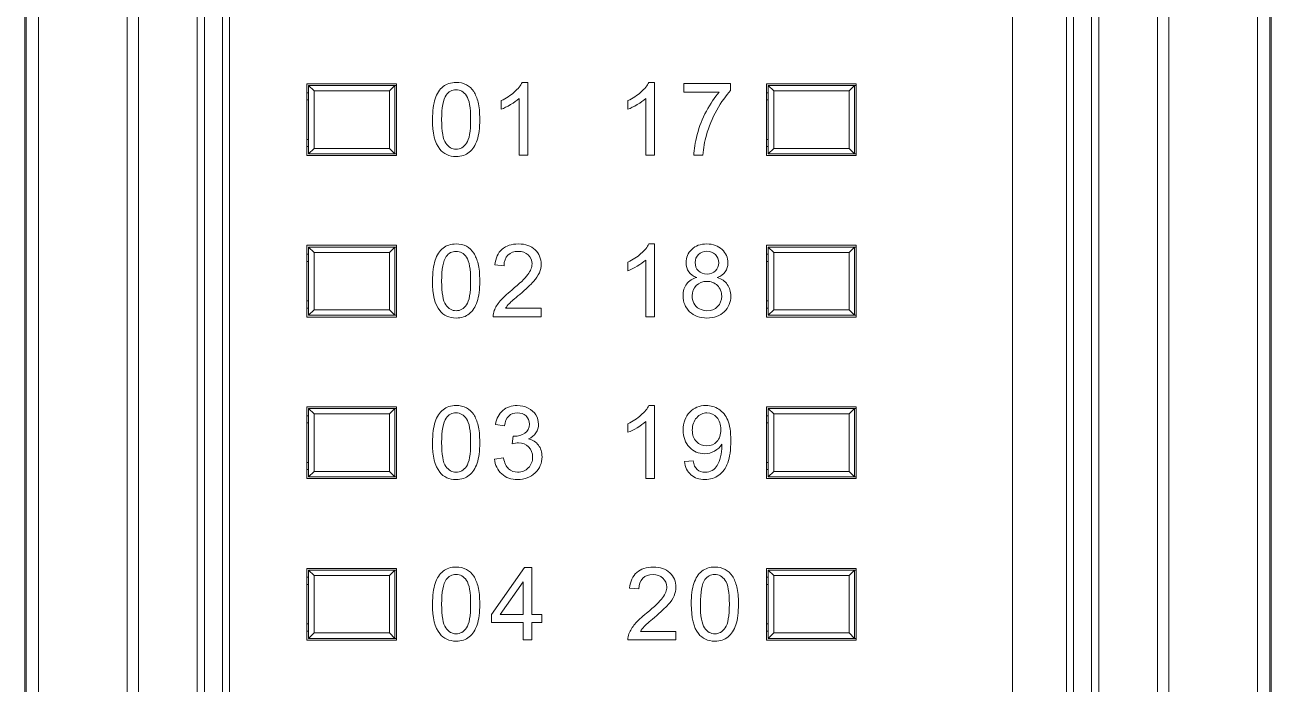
# Model space of a CAD drawing. Header units: millimetres. Extents: x 33157 to 59611, y -29750 to 1750.
# Drawn here: x 53368.53 to 53403.23, y -3953.63 to -3935.27 of the extents above; entities that cross this region are included whole.
import ezdxf

# ---------------------------------------------------------------- set-up
doc = ezdxf.new("R2010")
doc.units = ezdxf.units.MM
doc.layers.get('0').update_dxf_attribs({"lineweight": 18})

msp = doc.modelspace()

# ---------------------------------------------------------------- linework, layer by layer
at = {"lineweight": 9}
for p, q in [((53368.534, -3917.66), (53368.534, -4016.16)), ((53403.234, -3917.66), (53403.234, -4016.16)), ((53368.572, -3918.324), (53368.572, -4015.496)), ((53368.914, -3918.324), (53368.914, -4015.496)), ((53402.855, -3918.324), (53402.855, -4015.496)), ((53403.197, -3918.324), (53403.197, -4015.496)), ((53371.38, -3922.641), (53371.38, -4011.179)), ((53371.697, -3922.641), (53371.697, -4011.179)), ((53400.072, -3922.641), (53400.072, -4011.179)), ((53400.388, -3922.641), (53400.388, -4011.179)), ((53373.334, -3922.91), (53373.334, -4010.91)), ((53373.534, -3922.91), (53373.534, -4010.91)), ((53374.034, -3922.91), (53374.034, -4010.91)), ((53374.234, -3922.91), (53374.234, -4010.91)), ((53397.534, -3922.91), (53397.534, -4010.91)), ((53397.734, -3922.91), (53397.734, -4010.91)), ((53398.234, -3922.91), (53398.234, -4010.91)), ((53398.434, -3922.91), (53398.434, -4010.91)), ((53376.384, -3936.91), (53376.384, -3938.91)), ((53376.434, -3936.96), (53376.434, -3938.86)), ((53378.834, -3936.96), (53378.834, -3938.86)), ((53378.884, -3936.91), (53378.884, -3938.91)), ((53389.184, -3936.91), (53389.184, -3938.91)), ((53389.234, -3936.96), (53389.234, -3938.86)), ((53391.634, -3936.96), (53391.634, -3938.86)), ((53391.684, -3936.91), (53391.684, -3938.91)), ((53376.584, -3937.11), (53376.584, -3938.71)), ((53378.684, -3937.11), (53378.684, -3938.71)), ((53389.384, -3937.11), (53389.384, -3938.71)), ((53391.484, -3937.11), (53391.484, -3938.71)), ((53376.384, -3941.41), (53376.384, -3943.41)), ((53376.434, -3941.46), (53376.434, -3943.36)), ((53378.834, -3941.46), (53378.834, -3943.36)), ((53378.884, -3941.41), (53378.884, -3943.41)), ((53389.184, -3941.41), (53389.184, -3943.41)), ((53389.234, -3941.46), (53389.234, -3943.36)), ((53391.634, -3941.46), (53391.634, -3943.36)), ((53391.684, -3941.41), (53391.684, -3943.41)), ((53376.584, -3941.61), (53376.584, -3943.21)), ((53378.684, -3941.61), (53378.684, -3943.21)), ((53389.384, -3941.61), (53389.384, -3943.21)), ((53391.484, -3941.61), (53391.484, -3943.21)), ((53376.384, -3945.91), (53376.384, -3947.91)), ((53376.434, -3945.96), (53376.434, -3947.86)), ((53378.834, -3945.96), (53378.834, -3947.86)), ((53378.884, -3945.91), (53378.884, -3947.91)), ((53389.184, -3945.91), (53389.184, -3947.91)), ((53389.234, -3945.96), (53389.234, -3947.86)), ((53391.634, -3945.96), (53391.634, -3947.86)), ((53391.684, -3945.91), (53391.684, -3947.91)), ((53376.584, -3946.11), (53376.584, -3947.71)), ((53378.684, -3946.11), (53378.684, -3947.71)), ((53389.384, -3946.11), (53389.384, -3947.71)), ((53391.484, -3946.11), (53391.484, -3947.71)), ((53376.384, -3950.41), (53376.384, -3952.41)), ((53376.434, -3950.46), (53376.434, -3952.36)), ((53378.834, -3950.46), (53378.834, -3952.36)), ((53378.884, -3950.41), (53378.884, -3952.41)), ((53389.184, -3950.41), (53389.184, -3952.41)), ((53389.234, -3950.46), (53389.234, -3952.36)), ((53391.634, -3950.46), (53391.634, -3952.36)), ((53391.684, -3950.41), (53391.684, -3952.41)), ((53376.584, -3950.61), (53376.584, -3952.21)), ((53378.684, -3950.61), (53378.684, -3952.21)), ((53389.384, -3950.61), (53389.384, -3952.21)), ((53391.484, -3950.61), (53391.484, -3952.21))]:
    msp.add_line(p, q, dxfattribs=at)
for points, knots in [([(53396.035, -3922.61), (53396.035, -3922.61), (53397.234, -3922.61), (53397.234, -3922.61), (53397.4, -3922.61), (53397.535, -3922.745), (53397.535, -3922.91), (53397.535, -3922.91), (53397.535, -3974.167), (53397.535, -3974.167), (53397.535, -3974.167), (53392.718, -3976.948), (53392.718, -3976.948), (53392.718, -3976.948), (53392.634, -3976.996), (53392.634, -3976.996), (53392.634, -3976.996), (53392.634, -3973.039), (53392.634, -3973.039), (53392.634, -3973.039), (53392.727, -3972.985), (53392.727, -3972.985), (53392.727, -3972.985), (53393.035, -3972.808), (53393.035, -3972.808), (53394.942, -3971.706), (53396.035, -3969.815), (53396.035, -3967.612), (53396.035, -3967.612), (53396.035, -3922.61), (53396.035, -3922.61)], [0, 0, 0, 0, 141721.022876, 141721.022876, 141721.022876, 283442.045753, 283442.045753, 283442.045753, 425163.068629, 425163.068629, 425163.068629, 566884.091505, 566884.091505, 566884.091505, 708605.114382, 708605.114382, 708605.114382, 850326.137258, 850326.137258, 850326.137258, 992047.160134, 992047.160134, 992047.160134, 1133768.183011, 1133768.183011, 1133768.183011, 1275489.205887, 1275489.205887, 1275489.205887, 1417210.228763, 1417210.228763, 1417210.228763, 1417210.228763]), ([(53379.884, -3937.906), (53379.884, -3937.667), (53379.909, -3937.474), (53379.958, -3937.329), (53380.007, -3937.182), (53380.08, -3937.07), (53380.177, -3936.991), (53380.273, -3936.913), (53380.395, -3936.874), (53380.542, -3936.874), (53380.65, -3936.874), (53380.745, -3936.895), (53380.827, -3936.939), (53380.909, -3936.983), (53380.977, -3937.046), (53381.03, -3937.128), (53381.082, -3937.21), (53381.124, -3937.31), (53381.154, -3937.428), (53381.184, -3937.546), (53381.199, -3937.706), (53381.199, -3937.906), (53381.199, -3938.143), (53381.175, -3938.335), (53381.126, -3938.48), (53381.078, -3938.627), (53381.005, -3938.739), (53380.908, -3938.818), (53380.812, -3938.897), (53380.689, -3938.937), (53380.542, -3938.937), (53380.347, -3938.937), (53380.195, -3938.868), (53380.084, -3938.729), (53379.951, -3938.559), (53379.884, -3938.285), (53379.884, -3937.906)], [0, 0, 0, 0, 140397.543635, 140397.543635, 140397.543635, 280795.087269, 280795.087269, 280795.087269, 421192.630904, 421192.630904, 421192.630904, 561590.174538, 561590.174538, 561590.174538, 701987.718173, 701987.718173, 701987.718173, 842385.261807, 842385.261807, 842385.261807, 982782.805442, 982782.805442, 982782.805442, 1123180.349076, 1123180.349076, 1123180.349076, 1263577.892711, 1263577.892711, 1263577.892711, 1403975.436345, 1403975.436345, 1403975.436345, 1544372.97998, 1544372.97998, 1544372.97998, 1684770.523614, 1684770.523614, 1684770.523614, 1684770.523614]), ([(53382.542, -3938.903), (53382.542, -3938.903), (53382.294, -3938.903), (53382.294, -3938.903), (53382.294, -3938.903), (53382.294, -3937.321), (53382.294, -3937.321), (53382.234, -3937.379), (53382.155, -3937.436), (53382.058, -3937.493), (53381.961, -3937.55), (53381.874, -3937.592), (53381.797, -3937.621), (53381.797, -3937.621), (53381.797, -3937.381), (53381.797, -3937.381), (53381.936, -3937.316), (53382.057, -3937.237), (53382.161, -3937.144), (53382.265, -3937.051), (53382.339, -3936.961), (53382.382, -3936.874), (53382.382, -3936.874), (53382.542, -3936.874), (53382.542, -3936.874), (53382.542, -3936.874), (53382.542, -3938.903), (53382.542, -3938.903)], [0, 0, 0, 0, 142355.888394, 142355.888394, 142355.888394, 284711.776789, 284711.776789, 284711.776789, 427067.665183, 427067.665183, 427067.665183, 569423.553578, 569423.553578, 569423.553578, 711779.441972, 711779.441972, 711779.441972, 854135.330367, 854135.330367, 854135.330367, 996491.218761, 996491.218761, 996491.218761, 1138847.107156, 1138847.107156, 1138847.107156, 1281202.99555, 1281202.99555, 1281202.99555, 1281202.99555]), ([(53386.069, -3938.903), (53386.069, -3938.903), (53385.82, -3938.903), (53385.82, -3938.903), (53385.82, -3938.903), (53385.82, -3937.321), (53385.82, -3937.321), (53385.761, -3937.379), (53385.682, -3937.436), (53385.585, -3937.493), (53385.488, -3937.55), (53385.401, -3937.592), (53385.324, -3937.621), (53385.324, -3937.621), (53385.324, -3937.381), (53385.324, -3937.381), (53385.462, -3937.316), (53385.584, -3937.237), (53385.688, -3937.144), (53385.792, -3937.051), (53385.866, -3936.961), (53385.909, -3936.874), (53385.909, -3936.874), (53386.069, -3936.874), (53386.069, -3936.874), (53386.069, -3936.874), (53386.069, -3938.903), (53386.069, -3938.903)], [0, 0, 0, 0, 142364.941034, 142364.941034, 142364.941034, 284729.882068, 284729.882068, 284729.882068, 427094.823102, 427094.823102, 427094.823102, 569459.764136, 569459.764136, 569459.764136, 711824.705169, 711824.705169, 711824.705169, 854189.646203, 854189.646203, 854189.646203, 996554.587237, 996554.587237, 996554.587237, 1138919.528271, 1138919.528271, 1138919.528271, 1281284.469305, 1281284.469305, 1281284.469305, 1281284.469305]), ([(53386.878, -3937.145), (53386.878, -3937.145), (53386.878, -3936.908), (53386.878, -3936.908), (53386.878, -3936.908), (53388.185, -3936.908), (53388.185, -3936.908), (53388.185, -3936.908), (53388.185, -3937.099), (53388.185, -3937.099), (53388.056, -3937.236), (53387.928, -3937.418), (53387.802, -3937.646), (53387.676, -3937.873), (53387.578, -3938.107), (53387.509, -3938.347), (53387.46, -3938.516), (53387.428, -3938.702), (53387.414, -3938.903), (53387.414, -3938.903), (53387.16, -3938.903), (53387.16, -3938.903), (53387.163, -3938.744), (53387.194, -3938.551), (53387.254, -3938.326), (53387.313, -3938.1), (53387.399, -3937.883), (53387.51, -3937.674), (53387.622, -3937.464), (53387.74, -3937.288), (53387.866, -3937.145), (53387.866, -3937.145), (53386.878, -3937.145), (53386.878, -3937.145)], [0, 0, 0, 0, 140825.274908, 140825.274908, 140825.274908, 281650.549816, 281650.549816, 281650.549816, 422475.824724, 422475.824724, 422475.824724, 563301.099632, 563301.099632, 563301.099632, 704126.374541, 704126.374541, 704126.374541, 844951.649449, 844951.649449, 844951.649449, 985776.924357, 985776.924357, 985776.924357, 1126602.199265, 1126602.199265, 1126602.199265, 1267427.474173, 1267427.474173, 1267427.474173, 1408252.749081, 1408252.749081, 1408252.749081, 1549078.023989, 1549078.023989, 1549078.023989, 1549078.023989]), ([(53380.138, -3937.907), (53380.138, -3938.239), (53380.177, -3938.46), (53380.254, -3938.569), (53380.332, -3938.679), (53380.428, -3938.734), (53380.542, -3938.734), (53380.656, -3938.734), (53380.752, -3938.678), (53380.829, -3938.569), (53380.907, -3938.459), (53380.945, -3938.238), (53380.945, -3937.907), (53380.945, -3937.574), (53380.907, -3937.353), (53380.829, -3937.244), (53380.752, -3937.134), (53380.655, -3937.08), (53380.539, -3937.08), (53380.425, -3937.08), (53380.334, -3937.128), (53380.266, -3937.225), (53380.181, -3937.347), (53380.138, -3937.575), (53380.138, -3937.907)], [0, 0, 0, 0, 143666.019244, 143666.019244, 143666.019244, 287332.038488, 287332.038488, 287332.038488, 430998.057731, 430998.057731, 430998.057731, 574664.076975, 574664.076975, 574664.076975, 718330.096219, 718330.096219, 718330.096219, 861996.115463, 861996.115463, 861996.115463, 1005662.134706, 1005662.134706, 1005662.134706, 1149328.15395, 1149328.15395, 1149328.15395, 1149328.15395]), ([(53379.884, -3942.406), (53379.884, -3942.167), (53379.909, -3941.974), (53379.958, -3941.829), (53380.007, -3941.682), (53380.08, -3941.57), (53380.177, -3941.491), (53380.273, -3941.413), (53380.395, -3941.374), (53380.542, -3941.374), (53380.65, -3941.374), (53380.745, -3941.395), (53380.827, -3941.439), (53380.909, -3941.483), (53380.977, -3941.546), (53381.03, -3941.628), (53381.082, -3941.71), (53381.124, -3941.81), (53381.154, -3941.928), (53381.184, -3942.046), (53381.199, -3942.206), (53381.199, -3942.406), (53381.199, -3942.643), (53381.175, -3942.835), (53381.126, -3942.98), (53381.078, -3943.127), (53381.005, -3943.239), (53380.908, -3943.318), (53380.812, -3943.397), (53380.689, -3943.437), (53380.542, -3943.437), (53380.347, -3943.437), (53380.195, -3943.368), (53380.084, -3943.229), (53379.951, -3943.059), (53379.884, -3942.785), (53379.884, -3942.406)], [0, 0, 0, 0, 140403.805317, 140403.805317, 140403.805317, 280807.610633, 280807.610633, 280807.610633, 421211.41595, 421211.41595, 421211.41595, 561615.221267, 561615.221267, 561615.221267, 702019.026584, 702019.026584, 702019.026584, 842422.8319, 842422.8319, 842422.8319, 982826.637217, 982826.637217, 982826.637217, 1123230.442534, 1123230.442534, 1123230.442534, 1263634.247851, 1263634.247851, 1263634.247851, 1404038.053167, 1404038.053167, 1404038.053167, 1544441.858484, 1544441.858484, 1544441.858484, 1684845.663801, 1684845.663801, 1684845.663801, 1684845.663801]), ([(53382.912, -3943.166), (53382.912, -3943.166), (53382.912, -3943.403), (53382.912, -3943.403), (53382.912, -3943.403), (53381.574, -3943.403), (53381.574, -3943.403), (53381.572, -3943.343), (53381.582, -3943.286), (53381.603, -3943.23), (53381.637, -3943.139), (53381.692, -3943.05), (53381.768, -3942.962), (53381.844, -3942.874), (53381.952, -3942.772), (53382.093, -3942.657), (53382.311, -3942.477), (53382.46, -3942.334), (53382.538, -3942.229), (53382.616, -3942.123), (53382.655, -3942.024), (53382.655, -3941.93), (53382.655, -3941.831), (53382.62, -3941.749), (53382.549, -3941.681), (53382.478, -3941.614), (53382.386, -3941.58), (53382.273, -3941.58), (53382.153, -3941.58), (53382.057, -3941.615), (53381.985, -3941.687), (53381.913, -3941.758), (53381.877, -3941.857), (53381.876, -3941.983), (53381.876, -3941.983), (53381.622, -3941.958), (53381.622, -3941.958), (53381.639, -3941.768), (53381.705, -3941.623), (53381.819, -3941.523), (53381.933, -3941.424), (53382.086, -3941.374), (53382.279, -3941.374), (53382.472, -3941.374), (53382.626, -3941.427), (53382.739, -3941.535), (53382.852, -3941.643), (53382.909, -3941.776), (53382.909, -3941.935), (53382.909, -3942.016), (53382.892, -3942.096), (53382.859, -3942.174), (53382.826, -3942.252), (53382.771, -3942.335), (53382.694, -3942.421), (53382.617, -3942.507), (53382.49, -3942.626), (53382.312, -3942.777), (53382.163, -3942.902), (53382.067, -3942.987), (53382.025, -3943.031), (53381.982, -3943.076), (53381.947, -3943.121), (53381.92, -3943.166), (53381.92, -3943.166), (53382.912, -3943.166), (53382.912, -3943.166)], [0, 0, 0, 0, 137434.900109, 137434.900109, 137434.900109, 274869.800217, 274869.800217, 274869.800217, 412304.700326, 412304.700326, 412304.700326, 549739.600435, 549739.600435, 549739.600435, 687174.500543, 687174.500543, 687174.500543, 824609.400652, 824609.400652, 824609.400652, 962044.300761, 962044.300761, 962044.300761, 1099479.20087, 1099479.20087, 1099479.20087, 1236914.100978, 1236914.100978, 1236914.100978, 1374349.001087, 1374349.001087, 1374349.001087, 1511783.901196, 1511783.901196, 1511783.901196, 1649218.801304, 1649218.801304, 1649218.801304, 1786653.701413, 1786653.701413, 1786653.701413, 1924088.601522, 1924088.601522, 1924088.601522, 2061523.50163, 2061523.50163, 2061523.50163, 2198958.401739, 2198958.401739, 2198958.401739, 2336393.301848, 2336393.301848, 2336393.301848, 2473828.201957, 2473828.201957, 2473828.201957, 2611263.102065, 2611263.102065, 2611263.102065, 2748698.002174, 2748698.002174, 2748698.002174, 2886132.902283, 2886132.902283, 2886132.902283, 3023567.802391, 3023567.802391, 3023567.802391, 3023567.802391]), ([(53386.069, -3943.403), (53386.069, -3943.403), (53385.82, -3943.403), (53385.82, -3943.403), (53385.82, -3943.403), (53385.82, -3941.821), (53385.82, -3941.821), (53385.761, -3941.879), (53385.682, -3941.936), (53385.585, -3941.993), (53385.488, -3942.05), (53385.401, -3942.092), (53385.324, -3942.121), (53385.324, -3942.121), (53385.324, -3941.881), (53385.324, -3941.881), (53385.462, -3941.816), (53385.584, -3941.737), (53385.688, -3941.644), (53385.792, -3941.551), (53385.866, -3941.461), (53385.909, -3941.374), (53385.909, -3941.374), (53386.069, -3941.374), (53386.069, -3941.374), (53386.069, -3941.374), (53386.069, -3943.403), (53386.069, -3943.403)], [0, 0, 0, 0, 142371.039837, 142371.039837, 142371.039837, 284742.079674, 284742.079674, 284742.079674, 427113.119511, 427113.119511, 427113.119511, 569484.159348, 569484.159348, 569484.159348, 711855.199185, 711855.199185, 711855.199185, 854226.239022, 854226.239022, 854226.239022, 996597.278859, 996597.278859, 996597.278859, 1138968.318696, 1138968.318696, 1138968.318696, 1281339.358533, 1281339.358533, 1281339.358533, 1281339.358533]), ([(53387.246, -3942.307), (53387.143, -3942.27), (53387.067, -3942.216), (53387.017, -3942.146), (53386.968, -3942.076), (53386.943, -3941.992), (53386.943, -3941.895), (53386.943, -3941.748), (53386.995, -3941.624), (53387.101, -3941.524), (53387.207, -3941.424), (53387.347, -3941.374), (53387.522, -3941.374), (53387.698, -3941.374), (53387.84, -3941.425), (53387.948, -3941.527), (53388.055, -3941.63), (53388.108, -3941.755), (53388.108, -3941.902), (53388.108, -3941.996), (53388.084, -3942.077), (53388.035, -3942.147), (53387.986, -3942.216), (53387.912, -3942.27), (53387.812, -3942.307), (53387.935, -3942.348), (53388.029, -3942.413), (53388.093, -3942.503), (53388.158, -3942.593), (53388.19, -3942.7), (53388.19, -3942.825), (53388.19, -3942.998), (53388.129, -3943.143), (53388.007, -3943.26), (53387.885, -3943.378), (53387.725, -3943.437), (53387.526, -3943.437), (53387.327, -3943.437), (53387.166, -3943.378), (53387.044, -3943.26), (53386.922, -3943.142), (53386.861, -3942.995), (53386.861, -3942.818), (53386.861, -3942.687), (53386.894, -3942.577), (53386.961, -3942.488), (53387.028, -3942.4), (53387.123, -3942.339), (53387.246, -3942.307)], [0, 0, 0, 0, 138787.201205, 138787.201205, 138787.201205, 277574.40241, 277574.40241, 277574.40241, 416361.603615, 416361.603615, 416361.603615, 555148.80482, 555148.80482, 555148.80482, 693936.006025, 693936.006025, 693936.006025, 832723.207229, 832723.207229, 832723.207229, 971510.408434, 971510.408434, 971510.408434, 1110297.609639, 1110297.609639, 1110297.609639, 1249084.810844, 1249084.810844, 1249084.810844, 1387872.012049, 1387872.012049, 1387872.012049, 1526659.213254, 1526659.213254, 1526659.213254, 1665446.414459, 1665446.414459, 1665446.414459, 1804233.615664, 1804233.615664, 1804233.615664, 1943020.816869, 1943020.816869, 1943020.816869, 2081808.018074, 2081808.018074, 2081808.018074, 2220595.219279, 2220595.219279, 2220595.219279, 2220595.219279]), ([(53380.138, -3942.407), (53380.138, -3942.739), (53380.177, -3942.96), (53380.254, -3943.069), (53380.332, -3943.179), (53380.428, -3943.234), (53380.542, -3943.234), (53380.656, -3943.234), (53380.752, -3943.178), (53380.829, -3943.069), (53380.907, -3942.959), (53380.945, -3942.738), (53380.945, -3942.407), (53380.945, -3942.074), (53380.907, -3941.853), (53380.829, -3941.744), (53380.752, -3941.634), (53380.655, -3941.58), (53380.539, -3941.58), (53380.425, -3941.58), (53380.334, -3941.628), (53380.266, -3941.725), (53380.181, -3941.847), (53380.138, -3942.075), (53380.138, -3942.407)], [0, 0, 0, 0, 143672.427438, 143672.427438, 143672.427438, 287344.854876, 287344.854876, 287344.854876, 431017.282314, 431017.282314, 431017.282314, 574689.709751, 574689.709751, 574689.709751, 718362.137189, 718362.137189, 718362.137189, 862034.564627, 862034.564627, 862034.564627, 1005706.992065, 1005706.992065, 1005706.992065, 1149379.419503, 1149379.419503, 1149379.419503, 1149379.419503]), ([(53387.197, -3941.886), (53387.197, -3941.982), (53387.227, -3942.06), (53387.288, -3942.121), (53387.349, -3942.181), (53387.429, -3942.212), (53387.528, -3942.212), (53387.625, -3942.212), (53387.703, -3942.182), (53387.764, -3942.122), (53387.824, -3942.061), (53387.854, -3941.988), (53387.854, -3941.9), (53387.854, -3941.809), (53387.823, -3941.732), (53387.761, -3941.67), (53387.699, -3941.608), (53387.62, -3941.577), (53387.526, -3941.577), (53387.43, -3941.577), (53387.352, -3941.607), (53387.289, -3941.668), (53387.228, -3941.729), (53387.197, -3941.801), (53387.197, -3941.886)], [0, 0, 0, 0, 143690.609849, 143690.609849, 143690.609849, 287381.219698, 287381.219698, 287381.219698, 431071.829547, 431071.829547, 431071.829547, 574762.439396, 574762.439396, 574762.439396, 718453.049245, 718453.049245, 718453.049245, 862143.659094, 862143.659094, 862143.659094, 1005834.268943, 1005834.268943, 1005834.268943, 1149524.878792, 1149524.878792, 1149524.878792, 1149524.878792]), ([(53387.115, -3942.82), (53387.115, -3942.891), (53387.131, -3942.959), (53387.164, -3943.026), (53387.197, -3943.091), (53387.247, -3943.143), (53387.314, -3943.179), (53387.38, -3943.215), (53387.452, -3943.234), (53387.527, -3943.234), (53387.647, -3943.234), (53387.745, -3943.195), (53387.821, -3943.119), (53387.898, -3943.043), (53387.936, -3942.946), (53387.936, -3942.829), (53387.936, -3942.709), (53387.897, -3942.61), (53387.818, -3942.532), (53387.739, -3942.454), (53387.639, -3942.415), (53387.519, -3942.415), (53387.402, -3942.415), (53387.305, -3942.454), (53387.229, -3942.531), (53387.153, -3942.608), (53387.115, -3942.704), (53387.115, -3942.82)], [0, 0, 0, 0, 142378.348741, 142378.348741, 142378.348741, 284756.697482, 284756.697482, 284756.697482, 427135.046223, 427135.046223, 427135.046223, 569513.394964, 569513.394964, 569513.394964, 711891.743705, 711891.743705, 711891.743705, 854270.092446, 854270.092446, 854270.092446, 996648.441187, 996648.441187, 996648.441187, 1139026.789928, 1139026.789928, 1139026.789928, 1281405.138669, 1281405.138669, 1281405.138669, 1281405.138669]), ([(53379.884, -3946.906), (53379.884, -3946.667), (53379.909, -3946.474), (53379.958, -3946.329), (53380.007, -3946.182), (53380.08, -3946.07), (53380.177, -3945.991), (53380.273, -3945.913), (53380.395, -3945.874), (53380.542, -3945.874), (53380.65, -3945.874), (53380.745, -3945.895), (53380.827, -3945.939), (53380.909, -3945.983), (53380.977, -3946.046), (53381.03, -3946.128), (53381.082, -3946.21), (53381.124, -3946.31), (53381.154, -3946.428), (53381.184, -3946.546), (53381.199, -3946.706), (53381.199, -3946.906), (53381.199, -3947.143), (53381.175, -3947.335), (53381.126, -3947.48), (53381.078, -3947.627), (53381.005, -3947.739), (53380.908, -3947.818), (53380.812, -3947.897), (53380.689, -3947.937), (53380.542, -3947.937), (53380.347, -3947.937), (53380.195, -3947.868), (53380.084, -3947.729), (53379.951, -3947.559), (53379.884, -3947.285), (53379.884, -3946.906)], [0, 0, 0, 0, 140410.067609, 140410.067609, 140410.067609, 280820.135217, 280820.135217, 280820.135217, 421230.202826, 421230.202826, 421230.202826, 561640.270434, 561640.270434, 561640.270434, 702050.338043, 702050.338043, 702050.338043, 842460.405651, 842460.405651, 842460.405651, 982870.47326, 982870.47326, 982870.47326, 1123280.540869, 1123280.540869, 1123280.540869, 1263690.608477, 1263690.608477, 1263690.608477, 1404100.676086, 1404100.676086, 1404100.676086, 1544510.743694, 1544510.743694, 1544510.743694, 1684920.811303, 1684920.811303, 1684920.811303, 1684920.811303]), ([(53380.138, -3946.907), (53380.138, -3947.239), (53380.177, -3947.46), (53380.254, -3947.569), (53380.332, -3947.679), (53380.428, -3947.734), (53380.542, -3947.734), (53380.656, -3947.734), (53380.752, -3947.678), (53380.829, -3947.569), (53380.907, -3947.459), (53380.945, -3947.238), (53380.945, -3946.907), (53380.945, -3946.574), (53380.907, -3946.353), (53380.829, -3946.244), (53380.752, -3946.134), (53380.655, -3946.08), (53380.539, -3946.08), (53380.425, -3946.08), (53380.334, -3946.128), (53380.266, -3946.225), (53380.181, -3946.347), (53380.138, -3946.575), (53380.138, -3946.907)], [0, 0, 0, 0, 143678.836256, 143678.836256, 143678.836256, 287357.672513, 287357.672513, 287357.672513, 431036.508769, 431036.508769, 431036.508769, 574715.345026, 574715.345026, 574715.345026, 718394.181282, 718394.181282, 718394.181282, 862073.017539, 862073.017539, 862073.017539, 1005751.853795, 1005751.853795, 1005751.853795, 1149430.690052, 1149430.690052, 1149430.690052, 1149430.690052]), ([(53381.611, -3947.367), (53381.611, -3947.367), (53381.859, -3947.333), (53381.859, -3947.333), (53381.888, -3947.474), (53381.936, -3947.575), (53382.004, -3947.638), (53382.072, -3947.7), (53382.156, -3947.731), (53382.255, -3947.731), (53382.373, -3947.731), (53382.472, -3947.69), (53382.552, -3947.609), (53382.632, -3947.528), (53382.672, -3947.428), (53382.672, -3947.309), (53382.672, -3947.195), (53382.635, -3947.101), (53382.56, -3947.027), (53382.485, -3946.953), (53382.391, -3946.916), (53382.276, -3946.916), (53382.229, -3946.916), (53382.17, -3946.925), (53382.1, -3946.943), (53382.1, -3946.943), (53382.128, -3946.726), (53382.128, -3946.726), (53382.144, -3946.728), (53382.158, -3946.729), (53382.168, -3946.729), (53382.274, -3946.729), (53382.369, -3946.701), (53382.454, -3946.646), (53382.539, -3946.591), (53382.581, -3946.506), (53382.581, -3946.392), (53382.581, -3946.301), (53382.55, -3946.226), (53382.489, -3946.166), (53382.427, -3946.107), (53382.348, -3946.077), (53382.25, -3946.077), (53382.153, -3946.077), (53382.073, -3946.107), (53382.009, -3946.169), (53381.944, -3946.23), (53381.903, -3946.321), (53381.884, -3946.444), (53381.884, -3946.444), (53381.636, -3946.399), (53381.636, -3946.399), (53381.667, -3946.232), (53381.735, -3946.103), (53381.843, -3946.011), (53381.95, -3945.919), (53382.084, -3945.874), (53382.244, -3945.874), (53382.354, -3945.874), (53382.456, -3945.897), (53382.548, -3945.945), (53382.642, -3945.992), (53382.713, -3946.056), (53382.762, -3946.138), (53382.811, -3946.219), (53382.835, -3946.306), (53382.835, -3946.398), (53382.835, -3946.485), (53382.812, -3946.564), (53382.765, -3946.635), (53382.718, -3946.707), (53382.649, -3946.764), (53382.557, -3946.806), (53382.676, -3946.833), (53382.769, -3946.891), (53382.835, -3946.978), (53382.901, -3947.064), (53382.934, -3947.173), (53382.934, -3947.304), (53382.934, -3947.48), (53382.87, -3947.63), (53382.741, -3947.753), (53382.612, -3947.876), (53382.45, -3947.937), (53382.253, -3947.937), (53382.076, -3947.937), (53381.929, -3947.884), (53381.811, -3947.778), (53381.694, -3947.672), (53381.627, -3947.535), (53381.611, -3947.367)], [0, 0, 0, 0, 136491.088145, 136491.088145, 136491.088145, 272982.176291, 272982.176291, 272982.176291, 409473.264436, 409473.264436, 409473.264436, 545964.352581, 545964.352581, 545964.352581, 682455.440727, 682455.440727, 682455.440727, 818946.528872, 818946.528872, 818946.528872, 955437.617017, 955437.617017, 955437.617017, 1091928.705163, 1091928.705163, 1091928.705163, 1228419.793308, 1228419.793308, 1228419.793308, 1364910.881453, 1364910.881453, 1364910.881453, 1501401.969599, 1501401.969599, 1501401.969599, 1637893.057744, 1637893.057744, 1637893.057744, 1774384.145889, 1774384.145889, 1774384.145889, 1910875.234035, 1910875.234035, 1910875.234035, 2047366.32218, 2047366.32218, 2047366.32218, 2183857.410325, 2183857.410325, 2183857.410325, 2320348.498471, 2320348.498471, 2320348.498471, 2456839.586616, 2456839.586616, 2456839.586616, 2593330.674761, 2593330.674761, 2593330.674761, 2729821.762907, 2729821.762907, 2729821.762907, 2866312.851052, 2866312.851052, 2866312.851052, 3002803.939197, 3002803.939197, 3002803.939197, 3139295.027343, 3139295.027343, 3139295.027343, 3275786.115488, 3275786.115488, 3275786.115488, 3412277.203634, 3412277.203634, 3412277.203634, 3548768.291779, 3548768.291779, 3548768.291779, 3685259.379924, 3685259.379924, 3685259.379924, 3821750.46807, 3821750.46807, 3821750.46807, 3958241.556215, 3958241.556215, 3958241.556215, 4094732.64436, 4094732.64436, 4094732.64436, 4094732.64436]), ([(53386.069, -3947.903), (53386.069, -3947.903), (53385.82, -3947.903), (53385.82, -3947.903), (53385.82, -3947.903), (53385.82, -3946.321), (53385.82, -3946.321), (53385.761, -3946.379), (53385.682, -3946.436), (53385.585, -3946.493), (53385.488, -3946.55), (53385.401, -3946.592), (53385.324, -3946.621), (53385.324, -3946.621), (53385.324, -3946.381), (53385.324, -3946.381), (53385.462, -3946.316), (53385.584, -3946.237), (53385.688, -3946.144), (53385.792, -3946.051), (53385.866, -3945.961), (53385.909, -3945.874), (53385.909, -3945.874), (53386.069, -3945.874), (53386.069, -3945.874), (53386.069, -3945.874), (53386.069, -3947.903), (53386.069, -3947.903)], [0, 0, 0, 0, 142377.13925, 142377.13925, 142377.13925, 284754.278501, 284754.278501, 284754.278501, 427131.417751, 427131.417751, 427131.417751, 569508.557001, 569508.557001, 569508.557001, 711885.696251, 711885.696251, 711885.696251, 854262.835502, 854262.835502, 854262.835502, 996639.974752, 996639.974752, 996639.974752, 1139017.114002, 1139017.114002, 1139017.114002, 1281394.253252, 1281394.253252, 1281394.253252, 1281394.253252]), ([(53386.9, -3947.434), (53386.9, -3947.434), (53387.138, -3947.415), (53387.138, -3947.415), (53387.158, -3947.527), (53387.196, -3947.607), (53387.253, -3947.658), (53387.31, -3947.708), (53387.383, -3947.734), (53387.472, -3947.734), (53387.549, -3947.734), (53387.615, -3947.716), (53387.673, -3947.681), (53387.731, -3947.646), (53387.778, -3947.599), (53387.814, -3947.541), (53387.851, -3947.482), (53387.881, -3947.403), (53387.906, -3947.304), (53387.931, -3947.205), (53387.943, -3947.104), (53387.943, -3947.001), (53387.943, -3946.99), (53387.943, -3946.973), (53387.942, -3946.951), (53387.892, -3947.03), (53387.825, -3947.094), (53387.739, -3947.143), (53387.654, -3947.193), (53387.56, -3947.217), (53387.461, -3947.217), (53387.294, -3947.217), (53387.153, -3947.156), (53387.037, -3947.035), (53386.922, -3946.914), (53386.864, -3946.754), (53386.864, -3946.556), (53386.864, -3946.351), (53386.924, -3946.186), (53387.045, -3946.061), (53387.165, -3945.936), (53387.316, -3945.874), (53387.498, -3945.874), (53387.629, -3945.874), (53387.749, -3945.909), (53387.858, -3945.98), (53387.967, -3946.051), (53388.049, -3946.151), (53388.106, -3946.282), (53388.162, -3946.413), (53388.19, -3946.603), (53388.19, -3946.851), (53388.19, -3947.109), (53388.162, -3947.314), (53388.106, -3947.467), (53388.051, -3947.621), (53387.967, -3947.737), (53387.856, -3947.817), (53387.746, -3947.897), (53387.616, -3947.937), (53387.468, -3947.937), (53387.31, -3947.937), (53387.181, -3947.893), (53387.081, -3947.805), (53386.981, -3947.717), (53386.921, -3947.593), (53386.9, -3947.434)], [0, 0, 0, 0, 137456.241801, 137456.241801, 137456.241801, 274912.483603, 274912.483603, 274912.483603, 412368.725404, 412368.725404, 412368.725404, 549824.967206, 549824.967206, 549824.967206, 687281.209007, 687281.209007, 687281.209007, 824737.450809, 824737.450809, 824737.450809, 962193.69261, 962193.69261, 962193.69261, 1099649.934412, 1099649.934412, 1099649.934412, 1237106.176213, 1237106.176213, 1237106.176213, 1374562.418015, 1374562.418015, 1374562.418015, 1512018.659816, 1512018.659816, 1512018.659816, 1649474.901618, 1649474.901618, 1649474.901618, 1786931.143419, 1786931.143419, 1786931.143419, 1924387.385221, 1924387.385221, 1924387.385221, 2061843.627022, 2061843.627022, 2061843.627022, 2199299.868824, 2199299.868824, 2199299.868824, 2336756.110625, 2336756.110625, 2336756.110625, 2474212.352426, 2474212.352426, 2474212.352426, 2611668.594228, 2611668.594228, 2611668.594228, 2749124.836029, 2749124.836029, 2749124.836029, 2886581.077831, 2886581.077831, 2886581.077831, 3024037.319632, 3024037.319632, 3024037.319632, 3024037.319632]), ([(53387.914, -3946.543), (53387.914, -3946.401), (53387.876, -3946.288), (53387.801, -3946.205), (53387.726, -3946.122), (53387.635, -3946.08), (53387.527, -3946.08), (53387.416, -3946.08), (53387.321, -3946.124), (53387.24, -3946.214), (53387.158, -3946.304), (53387.118, -3946.421), (53387.118, -3946.564), (53387.118, -3946.692), (53387.156, -3946.797), (53387.233, -3946.877), (53387.31, -3946.957), (53387.406, -3946.997), (53387.52, -3946.997), (53387.635, -3946.997), (53387.729, -3946.957), (53387.803, -3946.877), (53387.877, -3946.797), (53387.914, -3946.685), (53387.914, -3946.543)], [0, 0, 0, 0, 143696.357443, 143696.357443, 143696.357443, 287392.714885, 287392.714885, 287392.714885, 431089.072328, 431089.072328, 431089.072328, 574785.429771, 574785.429771, 574785.429771, 718481.787214, 718481.787214, 718481.787214, 862178.144656, 862178.144656, 862178.144656, 1005874.502099, 1005874.502099, 1005874.502099, 1149570.859542, 1149570.859542, 1149570.859542, 1149570.859542]), ([(53379.884, -3951.406), (53379.884, -3951.167), (53379.909, -3950.974), (53379.958, -3950.829), (53380.007, -3950.682), (53380.08, -3950.57), (53380.177, -3950.491), (53380.273, -3950.413), (53380.395, -3950.374), (53380.542, -3950.374), (53380.65, -3950.374), (53380.745, -3950.395), (53380.827, -3950.439), (53380.909, -3950.483), (53380.977, -3950.546), (53381.03, -3950.628), (53381.082, -3950.71), (53381.124, -3950.81), (53381.154, -3950.928), (53381.184, -3951.046), (53381.199, -3951.206), (53381.199, -3951.406), (53381.199, -3951.643), (53381.175, -3951.835), (53381.126, -3951.98), (53381.078, -3952.127), (53381.005, -3952.239), (53380.908, -3952.318), (53380.812, -3952.397), (53380.689, -3952.437), (53380.542, -3952.437), (53380.347, -3952.437), (53380.195, -3952.368), (53380.084, -3952.229), (53379.951, -3952.059), (53379.884, -3951.785), (53379.884, -3951.406)], [0, 0, 0, 0, 140416.33051, 140416.33051, 140416.33051, 280832.66102, 280832.66102, 280832.66102, 421248.99153, 421248.99153, 421248.99153, 561665.32204, 561665.32204, 561665.32204, 702081.65255, 702081.65255, 702081.65255, 842497.983059, 842497.983059, 842497.983059, 982914.313569, 982914.313569, 982914.313569, 1123330.644079, 1123330.644079, 1123330.644079, 1263746.974589, 1263746.974589, 1263746.974589, 1404163.305099, 1404163.305099, 1404163.305099, 1544579.635609, 1544579.635609, 1544579.635609, 1684995.966119, 1684995.966119, 1684995.966119, 1684995.966119]), ([(53380.138, -3951.407), (53380.138, -3951.739), (53380.177, -3951.96), (53380.254, -3952.069), (53380.332, -3952.179), (53380.428, -3952.234), (53380.542, -3952.234), (53380.656, -3952.234), (53380.752, -3952.178), (53380.829, -3952.069), (53380.907, -3951.959), (53380.945, -3951.738), (53380.945, -3951.407), (53380.945, -3951.074), (53380.907, -3950.853), (53380.829, -3950.744), (53380.752, -3950.634), (53380.655, -3950.58), (53380.539, -3950.58), (53380.425, -3950.58), (53380.334, -3950.628), (53380.266, -3950.725), (53380.181, -3950.847), (53380.138, -3951.075), (53380.138, -3951.407)], [0, 0, 0, 0, 143685.2457, 143685.2457, 143685.2457, 287370.491399, 287370.491399, 287370.491399, 431055.737099, 431055.737099, 431055.737099, 574740.982798, 574740.982798, 574740.982798, 718426.228498, 718426.228498, 718426.228498, 862111.474197, 862111.474197, 862111.474197, 1005796.719897, 1005796.719897, 1005796.719897, 1149481.965596, 1149481.965596, 1149481.965596, 1149481.965596]), ([(53382.404, -3952.403), (53382.404, -3952.403), (53382.404, -3951.92), (53382.404, -3951.92), (53382.404, -3951.92), (53381.526, -3951.92), (53381.526, -3951.92), (53381.526, -3951.92), (53381.526, -3951.692), (53381.526, -3951.692), (53381.526, -3951.692), (53382.449, -3950.382), (53382.449, -3950.382), (53382.449, -3950.382), (53382.652, -3950.382), (53382.652, -3950.382), (53382.652, -3950.382), (53382.652, -3951.692), (53382.652, -3951.692), (53382.652, -3951.692), (53382.926, -3951.692), (53382.926, -3951.692), (53382.926, -3951.692), (53382.926, -3951.92), (53382.926, -3951.92), (53382.926, -3951.92), (53382.652, -3951.92), (53382.652, -3951.92), (53382.652, -3951.92), (53382.652, -3952.403), (53382.652, -3952.403), (53382.652, -3952.403), (53382.404, -3952.403), (53382.404, -3952.403)], [0, 0, 0, 0, 140830.257621, 140830.257621, 140830.257621, 281660.515242, 281660.515242, 281660.515242, 422490.772863, 422490.772863, 422490.772863, 563321.030484, 563321.030484, 563321.030484, 704151.288105, 704151.288105, 704151.288105, 844981.545726, 844981.545726, 844981.545726, 985811.803347, 985811.803347, 985811.803347, 1126642.060968, 1126642.060968, 1126642.060968, 1267472.318588, 1267472.318588, 1267472.318588, 1408302.576209, 1408302.576209, 1408302.576209, 1549132.83383, 1549132.83383, 1549132.83383, 1549132.83383]), ([(53386.663, -3952.166), (53386.663, -3952.166), (53386.663, -3952.403), (53386.663, -3952.403), (53386.663, -3952.403), (53385.325, -3952.403), (53385.325, -3952.403), (53385.324, -3952.343), (53385.333, -3952.286), (53385.355, -3952.23), (53385.389, -3952.139), (53385.444, -3952.05), (53385.52, -3951.962), (53385.595, -3951.874), (53385.704, -3951.772), (53385.844, -3951.657), (53386.063, -3951.477), (53386.212, -3951.334), (53386.289, -3951.229), (53386.367, -3951.123), (53386.406, -3951.024), (53386.406, -3950.93), (53386.406, -3950.831), (53386.371, -3950.749), (53386.301, -3950.681), (53386.23, -3950.614), (53386.138, -3950.58), (53386.024, -3950.58), (53385.905, -3950.58), (53385.809, -3950.615), (53385.737, -3950.687), (53385.665, -3950.758), (53385.628, -3950.857), (53385.627, -3950.983), (53385.627, -3950.983), (53385.373, -3950.958), (53385.373, -3950.958), (53385.391, -3950.768), (53385.457, -3950.623), (53385.571, -3950.523), (53385.685, -3950.424), (53385.838, -3950.374), (53386.03, -3950.374), (53386.224, -3950.374), (53386.378, -3950.427), (53386.491, -3950.535), (53386.604, -3950.643), (53386.66, -3950.776), (53386.66, -3950.935), (53386.66, -3951.016), (53386.644, -3951.096), (53386.611, -3951.174), (53386.578, -3951.252), (53386.523, -3951.335), (53386.446, -3951.421), (53386.369, -3951.507), (53386.241, -3951.626), (53386.063, -3951.777), (53385.914, -3951.902), (53385.818, -3951.987), (53385.776, -3952.031), (53385.734, -3952.076), (53385.699, -3952.121), (53385.671, -3952.166), (53385.671, -3952.166), (53386.663, -3952.166), (53386.663, -3952.166)], [0, 0, 0, 0, 137456.440656, 137456.440656, 137456.440656, 274912.881312, 274912.881312, 274912.881312, 412369.321968, 412369.321968, 412369.321968, 549825.762625, 549825.762625, 549825.762625, 687282.203281, 687282.203281, 687282.203281, 824738.643937, 824738.643937, 824738.643937, 962195.084593, 962195.084593, 962195.084593, 1099651.525249, 1099651.525249, 1099651.525249, 1237107.965905, 1237107.965905, 1237107.965905, 1374564.406562, 1374564.406562, 1374564.406562, 1512020.847218, 1512020.847218, 1512020.847218, 1649477.287874, 1649477.287874, 1649477.287874, 1786933.72853, 1786933.72853, 1786933.72853, 1924390.169186, 1924390.169186, 1924390.169186, 2061846.609842, 2061846.609842, 2061846.609842, 2199303.050499, 2199303.050499, 2199303.050499, 2336759.491155, 2336759.491155, 2336759.491155, 2474215.931811, 2474215.931811, 2474215.931811, 2611672.372467, 2611672.372467, 2611672.372467, 2749128.813123, 2749128.813123, 2749128.813123, 2886585.253779, 2886585.253779, 2886585.253779, 3024041.694435, 3024041.694435, 3024041.694435, 3024041.694435]), ([(53387.089, -3951.406), (53387.089, -3951.167), (53387.113, -3950.974), (53387.162, -3950.829), (53387.211, -3950.682), (53387.284, -3950.57), (53387.381, -3950.491), (53387.478, -3950.413), (53387.599, -3950.374), (53387.746, -3950.374), (53387.854, -3950.374), (53387.949, -3950.395), (53388.032, -3950.439), (53388.114, -3950.483), (53388.181, -3950.546), (53388.234, -3950.628), (53388.287, -3950.71), (53388.328, -3950.81), (53388.358, -3950.928), (53388.389, -3951.046), (53388.404, -3951.206), (53388.404, -3951.406), (53388.404, -3951.643), (53388.379, -3951.835), (53388.331, -3951.98), (53388.282, -3952.127), (53388.209, -3952.239), (53388.113, -3952.318), (53388.016, -3952.397), (53387.894, -3952.437), (53387.746, -3952.437), (53387.552, -3952.437), (53387.399, -3952.368), (53387.288, -3952.229), (53387.155, -3952.059), (53387.089, -3951.785), (53387.089, -3951.406)], [0, 0, 0, 0, 140434.5396, 140434.5396, 140434.5396, 280869.0792, 280869.0792, 280869.0792, 421303.618799, 421303.618799, 421303.618799, 561738.158399, 561738.158399, 561738.158399, 702172.697999, 702172.697999, 702172.697999, 842607.237599, 842607.237599, 842607.237599, 983041.777198, 983041.777198, 983041.777198, 1123476.316798, 1123476.316798, 1123476.316798, 1263910.856398, 1263910.856398, 1263910.856398, 1404345.395998, 1404345.395998, 1404345.395998, 1544779.935597, 1544779.935597, 1544779.935597, 1685214.475197, 1685214.475197, 1685214.475197, 1685214.475197]), ([(53387.343, -3951.407), (53387.343, -3951.739), (53387.381, -3951.96), (53387.459, -3952.069), (53387.536, -3952.179), (53387.632, -3952.234), (53387.746, -3952.234), (53387.86, -3952.234), (53387.956, -3952.178), (53388.034, -3952.069), (53388.111, -3951.959), (53388.15, -3951.738), (53388.15, -3951.407), (53388.15, -3951.074), (53388.111, -3950.853), (53388.034, -3950.744), (53387.956, -3950.634), (53387.86, -3950.58), (53387.743, -3950.58), (53387.63, -3950.58), (53387.538, -3950.628), (53387.47, -3950.725), (53387.385, -3950.847), (53387.343, -3951.075), (53387.343, -3951.407)], [0, 0, 0, 0, 143703.878498, 143703.878498, 143703.878498, 287407.756996, 287407.756996, 287407.756996, 431111.635494, 431111.635494, 431111.635494, 574815.513992, 574815.513992, 574815.513992, 718519.39249, 718519.39249, 718519.39249, 862223.270988, 862223.270988, 862223.270988, 1005927.149486, 1005927.149486, 1005927.149486, 1149631.027984, 1149631.027984, 1149631.027984, 1149631.027984]), ([(53382.404, -3951.692), (53382.404, -3951.692), (53382.404, -3950.782), (53382.404, -3950.782), (53382.404, -3950.782), (53381.77, -3951.692), (53381.77, -3951.692), (53381.77, -3951.692), (53382.404, -3951.692), (53382.404, -3951.692)], [0, 0, 0, 0, 159356.544541, 159356.544541, 159356.544541, 318713.089083, 318713.089083, 318713.089083, 478069.633624, 478069.633624, 478069.633624, 478069.633624])]:
    msp.add_open_spline(points, degree=3, knots=knots)
for points in [[(53378.884, -3936.91), (53378.884, -3936.91), (53376.384, -3936.91), (53376.384, -3936.91)], [(53376.434, -3936.96), (53376.434, -3936.96), (53378.884, -3936.96), (53378.884, -3936.96)], [(53376.434, -3936.96), (53376.434, -3936.96), (53376.584, -3937.11), (53376.584, -3937.11)], [(53378.834, -3936.96), (53378.834, -3936.96), (53378.684, -3937.11), (53378.684, -3937.11)], [(53391.684, -3936.91), (53391.684, -3936.91), (53389.184, -3936.91), (53389.184, -3936.91)], [(53389.234, -3936.96), (53389.234, -3936.96), (53391.684, -3936.96), (53391.684, -3936.96)], [(53389.234, -3936.96), (53389.234, -3936.96), (53389.384, -3937.11), (53389.384, -3937.11)], [(53391.634, -3936.96), (53391.634, -3936.96), (53391.484, -3937.11), (53391.484, -3937.11)], [(53376.434, -3937.16), (53376.434, -3937.16), (53376.384, -3937.16), (53376.384, -3937.16)], [(53376.434, -3937.36), (53376.434, -3937.36), (53376.384, -3937.36), (53376.384, -3937.36)], [(53378.684, -3937.11), (53378.684, -3937.11), (53376.584, -3937.11), (53376.584, -3937.11)], [(53389.234, -3937.16), (53389.234, -3937.16), (53389.184, -3937.16), (53389.184, -3937.16)], [(53389.234, -3937.36), (53389.234, -3937.36), (53389.184, -3937.36), (53389.184, -3937.36)], [(53391.484, -3937.11), (53391.484, -3937.11), (53389.384, -3937.11), (53389.384, -3937.11)], [(53376.384, -3938.46), (53376.384, -3938.46), (53376.434, -3938.46), (53376.434, -3938.46)], [(53376.384, -3938.66), (53376.384, -3938.66), (53376.434, -3938.66), (53376.434, -3938.66)], [(53376.434, -3938.86), (53376.434, -3938.86), (53376.584, -3938.71), (53376.584, -3938.71)], [(53376.584, -3938.71), (53376.584, -3938.71), (53378.684, -3938.71), (53378.684, -3938.71)], [(53378.834, -3938.86), (53378.834, -3938.86), (53378.684, -3938.71), (53378.684, -3938.71)], [(53389.184, -3938.46), (53389.184, -3938.46), (53389.234, -3938.46), (53389.234, -3938.46)], [(53389.184, -3938.66), (53389.184, -3938.66), (53389.234, -3938.66), (53389.234, -3938.66)], [(53389.234, -3938.86), (53389.234, -3938.86), (53389.384, -3938.71), (53389.384, -3938.71)], [(53389.384, -3938.71), (53389.384, -3938.71), (53391.484, -3938.71), (53391.484, -3938.71)], [(53391.634, -3938.86), (53391.634, -3938.86), (53391.484, -3938.71), (53391.484, -3938.71)], [(53376.384, -3938.91), (53376.384, -3938.91), (53378.884, -3938.91), (53378.884, -3938.91)], [(53376.434, -3938.86), (53376.434, -3938.86), (53378.884, -3938.86), (53378.884, -3938.86)], [(53389.184, -3938.91), (53389.184, -3938.91), (53391.684, -3938.91), (53391.684, -3938.91)], [(53389.234, -3938.86), (53389.234, -3938.86), (53391.684, -3938.86), (53391.684, -3938.86)], [(53378.884, -3941.41), (53378.884, -3941.41), (53376.384, -3941.41), (53376.384, -3941.41)], [(53376.434, -3941.46), (53376.434, -3941.46), (53378.884, -3941.46), (53378.884, -3941.46)], [(53376.434, -3941.46), (53376.434, -3941.46), (53376.584, -3941.61), (53376.584, -3941.61)], [(53378.834, -3941.46), (53378.834, -3941.46), (53378.684, -3941.61), (53378.684, -3941.61)], [(53391.684, -3941.41), (53391.684, -3941.41), (53389.184, -3941.41), (53389.184, -3941.41)], [(53389.234, -3941.46), (53389.234, -3941.46), (53391.684, -3941.46), (53391.684, -3941.46)], [(53389.234, -3941.46), (53389.234, -3941.46), (53389.384, -3941.61), (53389.384, -3941.61)], [(53391.634, -3941.46), (53391.634, -3941.46), (53391.484, -3941.61), (53391.484, -3941.61)], [(53376.434, -3941.66), (53376.434, -3941.66), (53376.384, -3941.66), (53376.384, -3941.66)], [(53376.434, -3941.86), (53376.434, -3941.86), (53376.384, -3941.86), (53376.384, -3941.86)], [(53378.684, -3941.61), (53378.684, -3941.61), (53376.584, -3941.61), (53376.584, -3941.61)], [(53389.234, -3941.66), (53389.234, -3941.66), (53389.184, -3941.66), (53389.184, -3941.66)], [(53389.234, -3941.86), (53389.234, -3941.86), (53389.184, -3941.86), (53389.184, -3941.86)], [(53391.484, -3941.61), (53391.484, -3941.61), (53389.384, -3941.61), (53389.384, -3941.61)], [(53376.384, -3942.96), (53376.384, -3942.96), (53376.434, -3942.96), (53376.434, -3942.96)], [(53389.184, -3942.96), (53389.184, -3942.96), (53389.234, -3942.96), (53389.234, -3942.96)], [(53376.384, -3943.16), (53376.384, -3943.16), (53376.434, -3943.16), (53376.434, -3943.16)], [(53376.434, -3943.36), (53376.434, -3943.36), (53376.584, -3943.21), (53376.584, -3943.21)], [(53376.584, -3943.21), (53376.584, -3943.21), (53378.684, -3943.21), (53378.684, -3943.21)], [(53378.834, -3943.36), (53378.834, -3943.36), (53378.684, -3943.21), (53378.684, -3943.21)], [(53389.184, -3943.16), (53389.184, -3943.16), (53389.234, -3943.16), (53389.234, -3943.16)], [(53389.234, -3943.36), (53389.234, -3943.36), (53389.384, -3943.21), (53389.384, -3943.21)], [(53389.384, -3943.21), (53389.384, -3943.21), (53391.484, -3943.21), (53391.484, -3943.21)], [(53391.634, -3943.36), (53391.634, -3943.36), (53391.484, -3943.21), (53391.484, -3943.21)], [(53376.384, -3943.41), (53376.384, -3943.41), (53378.884, -3943.41), (53378.884, -3943.41)], [(53376.434, -3943.36), (53376.434, -3943.36), (53378.884, -3943.36), (53378.884, -3943.36)], [(53389.184, -3943.41), (53389.184, -3943.41), (53391.684, -3943.41), (53391.684, -3943.41)], [(53389.234, -3943.36), (53389.234, -3943.36), (53391.684, -3943.36), (53391.684, -3943.36)], [(53378.884, -3945.91), (53378.884, -3945.91), (53376.384, -3945.91), (53376.384, -3945.91)], [(53376.434, -3945.96), (53376.434, -3945.96), (53378.884, -3945.96), (53378.884, -3945.96)], [(53376.434, -3945.96), (53376.434, -3945.96), (53376.584, -3946.11), (53376.584, -3946.11)], [(53378.834, -3945.96), (53378.834, -3945.96), (53378.684, -3946.11), (53378.684, -3946.11)], [(53391.684, -3945.91), (53391.684, -3945.91), (53389.184, -3945.91), (53389.184, -3945.91)], [(53389.234, -3945.96), (53389.234, -3945.96), (53391.684, -3945.96), (53391.684, -3945.96)], [(53389.234, -3945.96), (53389.234, -3945.96), (53389.384, -3946.11), (53389.384, -3946.11)], [(53391.634, -3945.96), (53391.634, -3945.96), (53391.484, -3946.11), (53391.484, -3946.11)], [(53376.434, -3946.16), (53376.434, -3946.16), (53376.384, -3946.16), (53376.384, -3946.16)], [(53376.434, -3946.36), (53376.434, -3946.36), (53376.384, -3946.36), (53376.384, -3946.36)], [(53378.684, -3946.11), (53378.684, -3946.11), (53376.584, -3946.11), (53376.584, -3946.11)], [(53389.234, -3946.16), (53389.234, -3946.16), (53389.184, -3946.16), (53389.184, -3946.16)], [(53389.234, -3946.36), (53389.234, -3946.36), (53389.184, -3946.36), (53389.184, -3946.36)], [(53391.484, -3946.11), (53391.484, -3946.11), (53389.384, -3946.11), (53389.384, -3946.11)], [(53376.384, -3947.46), (53376.384, -3947.46), (53376.434, -3947.46), (53376.434, -3947.46)], [(53389.184, -3947.46), (53389.184, -3947.46), (53389.234, -3947.46), (53389.234, -3947.46)], [(53376.384, -3947.66), (53376.384, -3947.66), (53376.434, -3947.66), (53376.434, -3947.66)], [(53376.434, -3947.86), (53376.434, -3947.86), (53376.584, -3947.71), (53376.584, -3947.71)], [(53376.584, -3947.71), (53376.584, -3947.71), (53378.684, -3947.71), (53378.684, -3947.71)], [(53378.834, -3947.86), (53378.834, -3947.86), (53378.684, -3947.71), (53378.684, -3947.71)], [(53389.184, -3947.66), (53389.184, -3947.66), (53389.234, -3947.66), (53389.234, -3947.66)], [(53389.234, -3947.86), (53389.234, -3947.86), (53389.384, -3947.71), (53389.384, -3947.71)], [(53389.384, -3947.71), (53389.384, -3947.71), (53391.484, -3947.71), (53391.484, -3947.71)], [(53391.634, -3947.86), (53391.634, -3947.86), (53391.484, -3947.71), (53391.484, -3947.71)], [(53376.384, -3947.91), (53376.384, -3947.91), (53378.884, -3947.91), (53378.884, -3947.91)], [(53376.434, -3947.86), (53376.434, -3947.86), (53378.884, -3947.86), (53378.884, -3947.86)], [(53389.184, -3947.91), (53389.184, -3947.91), (53391.684, -3947.91), (53391.684, -3947.91)], [(53389.234, -3947.86), (53389.234, -3947.86), (53391.684, -3947.86), (53391.684, -3947.86)], [(53378.884, -3950.41), (53378.884, -3950.41), (53376.384, -3950.41), (53376.384, -3950.41)], [(53376.434, -3950.46), (53376.434, -3950.46), (53378.884, -3950.46), (53378.884, -3950.46)], [(53376.434, -3950.46), (53376.434, -3950.46), (53376.584, -3950.61), (53376.584, -3950.61)], [(53378.834, -3950.46), (53378.834, -3950.46), (53378.684, -3950.61), (53378.684, -3950.61)], [(53391.684, -3950.41), (53391.684, -3950.41), (53389.184, -3950.41), (53389.184, -3950.41)], [(53389.234, -3950.46), (53389.234, -3950.46), (53391.684, -3950.46), (53391.684, -3950.46)], [(53389.234, -3950.46), (53389.234, -3950.46), (53389.384, -3950.61), (53389.384, -3950.61)], [(53391.634, -3950.46), (53391.634, -3950.46), (53391.484, -3950.61), (53391.484, -3950.61)], [(53376.434, -3950.66), (53376.434, -3950.66), (53376.384, -3950.66), (53376.384, -3950.66)], [(53376.434, -3950.86), (53376.434, -3950.86), (53376.384, -3950.86), (53376.384, -3950.86)], [(53378.684, -3950.61), (53378.684, -3950.61), (53376.584, -3950.61), (53376.584, -3950.61)], [(53389.234, -3950.66), (53389.234, -3950.66), (53389.184, -3950.66), (53389.184, -3950.66)], [(53389.234, -3950.86), (53389.234, -3950.86), (53389.184, -3950.86), (53389.184, -3950.86)], [(53391.484, -3950.61), (53391.484, -3950.61), (53389.384, -3950.61), (53389.384, -3950.61)], [(53376.384, -3951.96), (53376.384, -3951.96), (53376.434, -3951.96), (53376.434, -3951.96)], [(53389.184, -3951.96), (53389.184, -3951.96), (53389.234, -3951.96), (53389.234, -3951.96)], [(53376.384, -3952.16), (53376.384, -3952.16), (53376.434, -3952.16), (53376.434, -3952.16)], [(53376.434, -3952.36), (53376.434, -3952.36), (53376.584, -3952.21), (53376.584, -3952.21)], [(53376.584, -3952.21), (53376.584, -3952.21), (53378.684, -3952.21), (53378.684, -3952.21)], [(53378.834, -3952.36), (53378.834, -3952.36), (53378.684, -3952.21), (53378.684, -3952.21)], [(53389.184, -3952.16), (53389.184, -3952.16), (53389.234, -3952.16), (53389.234, -3952.16)], [(53389.234, -3952.36), (53389.234, -3952.36), (53389.384, -3952.21), (53389.384, -3952.21)], [(53389.384, -3952.21), (53389.384, -3952.21), (53391.484, -3952.21), (53391.484, -3952.21)], [(53391.634, -3952.36), (53391.634, -3952.36), (53391.484, -3952.21), (53391.484, -3952.21)], [(53376.384, -3952.41), (53376.384, -3952.41), (53378.884, -3952.41), (53378.884, -3952.41)], [(53376.434, -3952.36), (53376.434, -3952.36), (53378.884, -3952.36), (53378.884, -3952.36)], [(53389.184, -3952.41), (53389.184, -3952.41), (53391.684, -3952.41), (53391.684, -3952.41)], [(53389.234, -3952.36), (53389.234, -3952.36), (53391.684, -3952.36), (53391.684, -3952.36)]]:
    msp.add_open_spline(points, degree=3, dxfattribs=at)

doc.saveas('drawing.dxf')
